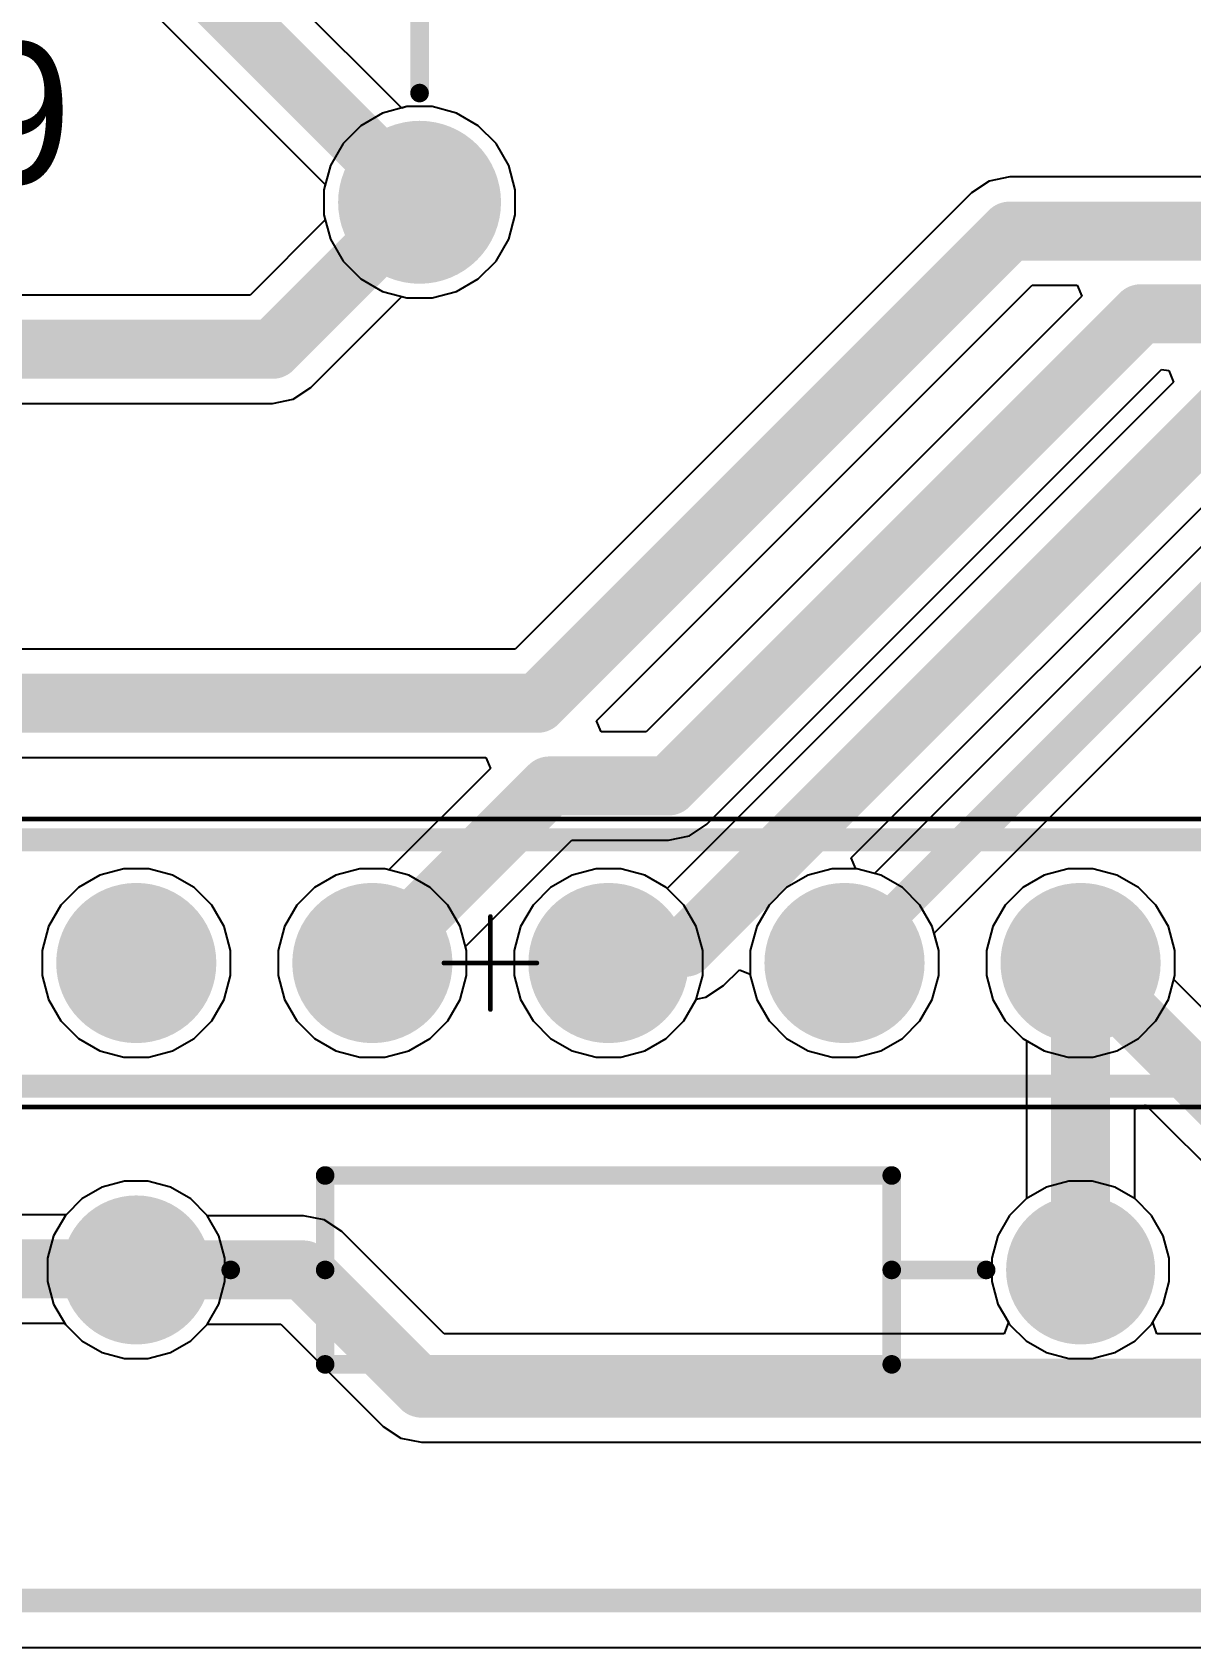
# Model space of a CAD drawing. Header units: millimetres. Extents: x 1.79 to 6.42, y 2.45 to 4.75.
# Drawn here: x 4.586 to 5.077, y 2.45 to 3.134 of the extents above; entities that cross this region are included whole.
import ezdxf

# ---------------------------------------------------------------- set-up
doc = ezdxf.new("R2010")
doc.units = ezdxf.units.MM
doc.header["$MEASUREMENT"] = 0
for name, color, linetype in [('BottomLayer', 5, 'Continuous'), ('BottomSolder', 6, 'Continuous'), ('Mechanical13', 56, 'Continuous'), ('Mechanical15', 56, 'Continuous'), ('MultiLayer', 9, 'Continuous'), ('PadHoleLayer', 156, 'Continuous'), ('TopLayer', 1, 'Continuous'), ('TopOverlay', 2, 'Continuous'), ('TopSolder', 216, 'Continuous')]:
    doc.layers.add(name, color=color, linetype=linetype)

# ---------------------------------------------------------------- blocks, each defined once
blk = doc.blocks.new('AXIAL_0_4_9')
at = {"layer": 'BottomLayer', "const_width": 0.02756}
for points in [[(-0.21378, 0, 1), (-0.18622, 0, 1)], [(0.18622, 0, 1), (0.21378, 0, 1)]]:
    blk.add_lwpolyline(points, format="xyb", close=True, dxfattribs=at)
at = {"layer": 'BottomSolder', "const_width": 0.03156}
for points in [[(-0.21578, 0, 1), (-0.18422, 0, 1)], [(0.18422, 0, 1), (0.21578, 0, 1)]]:
    blk.add_lwpolyline(points, format="xyb", close=True, dxfattribs=at)
at = {"layer": 'MultiLayer', "const_width": 0.02756}
for points in [[(-0.21378, 0, 1), (-0.18622, 0, 1)], [(0.18622, 0, 1), (0.21378, 0, 1)]]:
    blk.add_lwpolyline(points, format="xyb", close=True, dxfattribs=at)
at = {"layer": 'PadHoleLayer', "const_width": 0.01673}
for points in [[(-0.20837, 0, 1), (-0.19163, 0, 1)], [(0.19163, 0, 1), (0.20837, 0, 1)]]:
    blk.add_lwpolyline(points, format="xyb", close=True, dxfattribs=at)
at = {"layer": 'TopLayer', "const_width": 0.02756}
for points in [[(-0.21378, 0, 1), (-0.18622, 0, 1)], [(0.18622, 0, 1), (0.21378, 0, 1)]]:
    blk.add_lwpolyline(points, format="xyb", close=True, dxfattribs=at)
at = {"layer": 'TopOverlay', "const_width": 0.00787}
for points in [[(-0.12, 0.04), (-0.12, -0.04)], [(0.12, 0.04), (-0.12, 0.04)], [(0.12, 0.04), (0.12, -0.04)], [(-0.12, 0), (-0.16, 0)], [(0.16, 0), (0.12, 0)], [(0.12, -0.04), (-0.12, -0.04)]]:
    blk.add_lwpolyline(points, dxfattribs=at)
at = {"layer": 'TopOverlay', "const_width": 0.00394}
for points in [[(-0.12197, 0.04, 1), (-0.11803, 0.04, 1)], [(-0.12197, 0.04, 1), (-0.11803, 0.04, 1)], [(0.11803, 0.04, 1), (0.12197, 0.04, 1)], [(0.11803, 0.04, 1), (0.12197, 0.04, 1)], [(-0.16197, 0, 1), (-0.15803, 0, 1)], [(-0.12197, 0, 1), (-0.11803, 0, 1)], [(0.11803, 0, 1), (0.12197, 0, 1)], [(0.15803, 0, 1), (0.16197, 0, 1)], [(-0.12197, -0.04, 1), (-0.11803, -0.04, 1)], [(-0.12197, -0.04, 1), (-0.11803, -0.04, 1)], [(0.11803, -0.04, 1), (0.12197, -0.04, 1)], [(0.11803, -0.04, 1), (0.12197, -0.04, 1)]]:
    blk.add_lwpolyline(points, format="xyb", close=True, dxfattribs=at)
at = {"layer": 'TopSolder', "const_width": 0.03156}
for points in [[(-0.21578, 0, 1), (-0.18422, 0, 1)], [(0.18422, 0, 1), (0.21578, 0, 1)]]:
    blk.add_lwpolyline(points, format="xyb", close=True, dxfattribs=at)
blk = doc.blocks.new('61301611821_16')
at = {"layer": 'BottomLayer', "const_width": 0.02992}
for points in [[(-0.16496, 0, 1), (-0.13504, 0, 1)], [(-0.06496, 0, 1), (-0.03504, 0, 1)], [(0.03504, 0, 1), (0.06496, 0, 1)], [(0.13504, 0, 1), (0.16496, 0, 1)], [(0.23504, 0, 1), (0.26496, 0, 1)]]:
    blk.add_lwpolyline(points, format="xyb", close=True, dxfattribs=at)
at = {"layer": 'BottomSolder', "const_width": 0.03392}
for points in [[(-0.16696, 0, 1), (-0.13304, 0, 1)], [(-0.06696, 0, 1), (-0.03304, 0, 1)], [(0.03304, 0, 1), (0.06696, 0, 1)], [(0.13304, 0, 1), (0.16696, 0, 1)], [(0.23304, 0, 1), (0.26696, 0, 1)]]:
    blk.add_lwpolyline(points, format="xyb", close=True, dxfattribs=at)
at = {"layer": 'Mechanical13', "const_width": 0.00394}
for points in [[(-0.80984, 0.04921), (0.80984, 0.04921)], [(-0.80984, -0.04921), (0.80984, -0.04921)]]:
    blk.add_lwpolyline(points, dxfattribs=at)
at = {"layer": 'Mechanical15', "const_width": 0.00197}
for points in [[(-0.82264, 0.06102), (0.82264, 0.06102)], [(0, -0.01969), (0, 0.01969)], [(-0.01969, 0), (0.01969, 0)], [(-0.82264, -0.06102), (0.82264, -0.06102)]]:
    blk.add_lwpolyline(points, dxfattribs=at)
at = {"layer": 'Mechanical15', "const_width": 0.000984}
for points in [[(-0.00049, 0.01969, 1), (0.00049, 0.01969, 1)], [(-0.02018, 0, 1), (-0.01919, 0, 1)], [(0.01919, 0, 1), (0.02018, 0, 1)], [(-0.00049, -0.01969, 1), (0.00049, -0.01969, 1)]]:
    blk.add_lwpolyline(points, format="xyb", close=True, dxfattribs=at)
at = {"layer": 'MultiLayer', "const_width": 0.02992}
for points in [[(-0.16496, 0, 1), (-0.13504, 0, 1)], [(-0.06496, 0, 1), (-0.03504, 0, 1)], [(0.03504, 0, 1), (0.06496, 0, 1)], [(0.13504, 0, 1), (0.16496, 0, 1)], [(0.23504, 0, 1), (0.26496, 0, 1)]]:
    blk.add_lwpolyline(points, format="xyb", close=True, dxfattribs=at)
at = {"layer": 'PadHoleLayer', "const_width": 0.02008}
for points in [[(-0.16004, 0, 1), (-0.13996, 0, 1)], [(-0.06004, 0, 1), (-0.03996, 0, 1)], [(0.03996, 0, 1), (0.06004, 0, 1)], [(0.13996, 0, 1), (0.16004, 0, 1)], [(0.23996, 0, 1), (0.26004, 0, 1)]]:
    blk.add_lwpolyline(points, format="xyb", close=True, dxfattribs=at)
at = {"layer": 'TopLayer', "const_width": 0.02992}
for points in [[(-0.16496, 0, 1), (-0.13504, 0, 1)], [(-0.06496, 0, 1), (-0.03504, 0, 1)], [(0.03504, 0, 1), (0.06496, 0, 1)], [(0.13504, 0, 1), (0.16496, 0, 1)], [(0.23504, 0, 1), (0.26496, 0, 1)]]:
    blk.add_lwpolyline(points, format="xyb", close=True, dxfattribs=at)
at = {"layer": 'TopOverlay', "const_width": 0.00787}
for points in [[(-0.81476, 0.05315), (0.81476, 0.05315)], [(-0.81476, -0.05315), (0.81476, -0.05315)]]:
    blk.add_lwpolyline(points, dxfattribs=at)
at = {"layer": 'TopSolder', "const_width": 0.03392}
for points in [[(-0.16696, 0, 1), (-0.13304, 0, 1)], [(-0.06696, 0, 1), (-0.03304, 0, 1)], [(0.03304, 0, 1), (0.06696, 0, 1)], [(0.13304, 0, 1), (0.16696, 0, 1)], [(0.23304, 0, 1), (0.26696, 0, 1)]]:
    blk.add_lwpolyline(points, format="xyb", close=True, dxfattribs=at)
blk = doc.blocks.new('ONSC_AXIAL_LEAD_2_59_10_P_40')
at = {"layer": 'BottomLayer', "const_width": 0.03051}
for points in [[(-0.20305, 0, 1), (-0.17254, 0, 1)], [(0.17254, 0, 1), (0.20305, 0, 1)]]:
    blk.add_lwpolyline(points, format="xyb", close=True, dxfattribs=at)
at = {"layer": 'BottomSolder', "const_width": 0.03451}
for points in [[(-0.20505, 0, 1), (-0.17054, 0, 1)], [(0.17054, 0, 1), (0.20505, 0, 1)]]:
    blk.add_lwpolyline(points, format="xyb", close=True, dxfattribs=at)
at = {"layer": 'MultiLayer', "const_width": 0.03051}
for points in [[(-0.20305, 0, 1), (-0.17254, 0, 1)], [(0.17254, 0, 1), (0.20305, 0, 1)]]:
    blk.add_lwpolyline(points, format="xyb", close=True, dxfattribs=at)
at = {"layer": 'PadHoleLayer', "const_width": 0.02067}
for points in [[(-0.19813, 0, 1), (-0.17746, 0, 1)], [(0.17746, 0, 1), (0.19813, 0, 1)]]:
    blk.add_lwpolyline(points, format="xyb", close=True, dxfattribs=at)
at = {"layer": 'TopLayer', "const_width": 0.03051}
for points in [[(-0.20305, 0, 1), (-0.17254, 0, 1)], [(0.17254, 0, 1), (0.20305, 0, 1)]]:
    blk.add_lwpolyline(points, format="xyb", close=True, dxfattribs=at)
at = {"layer": 'TopOverlay', "const_width": 0.00787}
for points in [[(-0.09154, 0.04626), (-0.09154, -0.04626)], [(-0.09154, 0.04626), (0.09154, 0.04626)], [(-0.04154, 0.04626), (-0.04154, -0.04626)], [(0.09154, 0.04626), (0.09154, -0.04626)], [(-0.14154, 0), (-0.09154, 0)], [(0.09154, 0), (0.14154, 0)], [(-0.09154, -0.04626), (0.09154, -0.04626)]]:
    blk.add_lwpolyline(points, dxfattribs=at)
at = {"layer": 'TopOverlay', "const_width": 0.00394}
for points in [[(-0.0935, 0.04626, 1), (-0.08957, 0.04626, 1)], [(-0.0935, 0.04626, 1), (-0.08957, 0.04626, 1)], [(-0.0435, 0.04626, 1), (-0.03957, 0.04626, 1)], [(0.08957, 0.04626, 1), (0.0935, 0.04626, 1)], [(0.08957, 0.04626, 1), (0.0935, 0.04626, 1)], [(-0.1435, 0, 1), (-0.13957, 0, 1)], [(-0.0935, 0, 1), (-0.08957, 0, 1)], [(0.08957, 0, 1), (0.0935, 0, 1)], [(0.13957, 0, 1), (0.1435, 0, 1)], [(-0.0935, -0.04626, 1), (-0.08957, -0.04626, 1)], [(-0.0935, -0.04626, 1), (-0.08957, -0.04626, 1)], [(-0.0435, -0.04626, 1), (-0.03957, -0.04626, 1)], [(0.08957, -0.04626, 1), (0.0935, -0.04626, 1)], [(0.08957, -0.04626, 1), (0.0935, -0.04626, 1)]]:
    blk.add_lwpolyline(points, format="xyb", close=True, dxfattribs=at)
at = {"layer": 'TopSolder', "const_width": 0.03451}
for points in [[(-0.20505, 0, 1), (-0.17054, 0, 1)], [(0.17054, 0, 1), (0.20505, 0, 1)]]:
    blk.add_lwpolyline(points, format="xyb", close=True, dxfattribs=at)

msp = doc.modelspace()

# ---------------------------------------------------------------- linework, layer by layer
at = {"layer": 'BottomLayer'}
for p, q in [((4.74251, 3.10214), (4.66147, 3.18318)), ((4.6223, 3.15746), (4.71007, 3.06969)), ((4.74467, 3.10272), (4.74251, 3.10214)), ((4.75533, 3.10272), (4.74467, 3.10272)), ((4.76564, 3.09996), (4.75533, 3.10272)), ((4.77487, 3.09462), (4.76564, 3.09996)), ((4.78242, 3.08708), (4.77487, 3.09462)), ((4.78775, 3.07784), (4.78242, 3.08708)), ((4.79051, 3.06754), (4.78775, 3.07784)), ((5, 3.07294), (4.99122, 3.07119)), ((5.0905, 3.07294), (5, 3.07294)), ((4.71007, 3.06969), (4.70949, 3.06754)), ((4.70949, 3.06754), (4.70949, 3.05687)), ((4.98378, 3.06622), (4.7905, 2.87294)), ((4.79051, 3.05687), (4.79051, 3.06754)), ((4.99122, 3.07119), (4.98378, 3.06622)), ((4.71007, 3.05471), (4.67823, 3.02288)), ((4.70949, 3.05687), (4.71007, 3.05471)), ((4.78775, 3.04657), (4.79051, 3.05687)), ((4.78242, 3.03733), (4.78775, 3.04657)), ((4.77487, 3.02979), (4.78242, 3.03733)), ((4.75533, 3.02169), (4.76564, 3.02445)), ((4.76564, 3.02445), (4.77487, 3.02979)), ((4.825, 2.84256), (5.0095, 3.02706)), ((5.0095, 3.02706), (5.02859, 3.02706)), ((5.02859, 3.02706), (5.0305, 3.02244)), ((4.67823, 3.02288), (4.48236, 3.02288)), ((4.70396, 2.98372), (4.74251, 3.02227)), ((4.74251, 3.02227), (4.74467, 3.02169)), ((4.74467, 3.02169), (4.75533, 3.02169)), ((5.0305, 3.02244), (4.846, 2.83794)), ((4.87172, 2.79878), (5.06433, 2.99138)), ((5.06433, 2.99138), (5.06744, 2.99102)), ((5.06744, 2.99102), (5.06937, 2.98595)), ((4.69652, 2.97875), (4.70396, 2.98372)), ((5.06937, 2.98595), (4.85494, 2.77152)), ((4.07562, 2.977), (4.68774, 2.977)), ((4.68774, 2.977), (4.69652, 2.97875)), ((4.93285, 2.78454), (5.10537, 2.95706)), ((5.11721, 2.95244), (4.94269, 2.77793)), ((4.96793, 2.75269), (5.14739, 2.93216)), ((4.7905, 2.87294), (4.1, 2.87294)), ((4.82692, 2.83794), (4.825, 2.84256)), ((4.846, 2.83794), (4.82692, 2.83794)), ((4.1095, 2.82706), (4.77808, 2.82706)), ((4.77808, 2.82706), (4.78, 2.82244)), ((4.78, 2.82244), (4.73701, 2.77945)), ((4.86428, 2.79381), (4.87172, 2.79878)), ((4.76945, 2.74701), (4.8145, 2.79206)), ((4.8145, 2.79206), (4.8555, 2.79206)), ((4.8555, 2.79206), (4.86428, 2.79381)), ((4.62474, 2.77992), (4.61459, 2.7772)), ((4.63526, 2.77992), (4.62474, 2.77992)), ((4.64541, 2.7772), (4.63526, 2.77992)), ((4.72474, 2.77992), (4.71459, 2.7772)), ((4.73526, 2.77992), (4.72474, 2.77992)), ((4.73701, 2.77945), (4.73526, 2.77992)), ((4.82474, 2.77992), (4.81459, 2.7772)), ((4.83526, 2.77992), (4.82474, 2.77992)), ((4.84541, 2.7772), (4.83526, 2.77992)), ((4.93476, 2.77992), (4.93285, 2.78454)), ((4.93526, 2.77992), (4.93476, 2.77992)), ((4.94269, 2.77793), (4.93526, 2.77992)), ((5.02474, 2.77992), (5.01459, 2.7772)), ((5.03526, 2.77992), (5.02474, 2.77992)), ((5.04541, 2.7772), (5.03526, 2.77992)), ((4.60549, 2.77194), (4.59806, 2.76451)), ((4.61459, 2.7772), (4.60549, 2.77194)), ((4.65451, 2.77194), (4.64541, 2.7772)), ((4.66194, 2.76451), (4.65451, 2.77194)), ((4.70549, 2.77194), (4.69806, 2.76451)), ((4.71459, 2.7772), (4.70549, 2.77194)), ((4.80549, 2.77194), (4.79806, 2.76451)), ((4.81459, 2.7772), (4.80549, 2.77194)), ((4.85451, 2.77194), (4.84541, 2.7772)), ((4.85494, 2.77152), (4.85451, 2.77194)), ((5.00549, 2.77194), (4.99806, 2.76451)), ((5.01459, 2.7772), (5.00549, 2.77194)), ((5.05451, 2.77194), (5.04541, 2.7772)), ((5.06194, 2.76451), (5.05451, 2.77194)), ((4.59806, 2.76451), (4.5928, 2.75541)), ((4.6672, 2.75541), (4.66194, 2.76451)), ((4.69806, 2.76451), (4.6928, 2.75541)), ((4.79806, 2.76451), (4.7928, 2.75541)), ((4.99806, 2.76451), (4.9928, 2.75541)), ((5.0672, 2.75541), (5.06194, 2.76451)), ((4.5928, 2.75541), (4.59008, 2.74526)), ((4.66992, 2.74526), (4.6672, 2.75541)), ((4.6928, 2.75541), (4.69008, 2.74526)), ((4.7928, 2.75541), (4.79008, 2.74526)), ((4.96992, 2.74526), (4.96793, 2.75269)), ((4.9928, 2.75541), (4.99008, 2.74526)), ((5.06992, 2.74526), (5.0672, 2.75541)), ((4.59008, 2.74526), (4.59008, 2.73474)), ((4.66992, 2.73474), (4.66992, 2.74526)), ((4.69008, 2.74526), (4.69008, 2.73474)), ((4.76992, 2.74526), (4.76945, 2.74701)), ((4.76992, 2.73474), (4.76992, 2.74526)), ((4.79008, 2.74526), (4.79008, 2.73474)), ((4.96992, 2.73474), (4.96992, 2.74526)), ((4.99008, 2.74526), (4.99008, 2.73474)), ((5.06992, 2.73474), (5.06992, 2.74526)), ((4.87875, 2.73045), (4.88546, 2.73715)), ((4.88546, 2.73715), (4.89008, 2.73524)), ((4.59008, 2.73474), (4.5928, 2.72459)), ((4.6672, 2.72459), (4.66992, 2.73474)), ((4.69008, 2.73474), (4.6928, 2.72459)), ((4.7672, 2.72459), (4.76992, 2.73474)), ((4.79008, 2.73474), (4.7928, 2.72459)), ((4.87131, 2.72547), (4.87875, 2.73045)), ((4.89008, 2.73524), (4.89008, 2.73474)), ((4.89008, 2.73474), (4.8928, 2.72459)), ((4.9672, 2.72459), (4.96992, 2.73474)), ((4.99008, 2.73474), (4.9928, 2.72459)), ((5.06945, 2.73299), (5.06992, 2.73474)), ((5.11944, 2.683), (5.06945, 2.73299)), ((4.5928, 2.72459), (4.59806, 2.71549)), ((4.66194, 2.71549), (4.6672, 2.72459)), ((4.6928, 2.72459), (4.69806, 2.71549)), ((4.76194, 2.71549), (4.7672, 2.72459)), ((4.7928, 2.72459), (4.79806, 2.71549)), ((4.86194, 2.71549), (4.8672, 2.72459)), ((4.8672, 2.72459), (4.86722, 2.72466)), ((4.86722, 2.72466), (4.87131, 2.72547)), ((4.8928, 2.72459), (4.89806, 2.71549)), ((4.96194, 2.71549), (4.9672, 2.72459)), ((4.9928, 2.72459), (4.99806, 2.71549)), ((4.59806, 2.71549), (4.60549, 2.70806)), ((4.65451, 2.70806), (4.66194, 2.71549)), ((4.69806, 2.71549), (4.70549, 2.70806)), ((4.75451, 2.70806), (4.76194, 2.71549)), ((4.79806, 2.71549), (4.80549, 2.70806)), ((4.85451, 2.70806), (4.86194, 2.71549)), ((4.89806, 2.71549), (4.90549, 2.70806)), ((4.95451, 2.70806), (4.96194, 2.71549)), ((4.99806, 2.71549), (5.00549, 2.70806)), ((4.60549, 2.70806), (4.61459, 2.7028)), ((4.61459, 2.7028), (4.62474, 2.70008)), ((4.63526, 2.70008), (4.64541, 2.7028)), ((4.64541, 2.7028), (4.65451, 2.70806)), ((4.70549, 2.70806), (4.71459, 2.7028)), ((4.71459, 2.7028), (4.72474, 2.70008)), ((4.73526, 2.70008), (4.74541, 2.7028)), ((4.74541, 2.7028), (4.75451, 2.70806)), ((4.80549, 2.70806), (4.81459, 2.7028)), ((4.81459, 2.7028), (4.82474, 2.70008)), ((4.83526, 2.70008), (4.84541, 2.7028)), ((4.84541, 2.7028), (4.85451, 2.70806)), ((4.90549, 2.70806), (4.91459, 2.7028)), ((4.91459, 2.7028), (4.92474, 2.70008)), ((4.93526, 2.70008), (4.94541, 2.7028)), ((4.94541, 2.7028), (4.95451, 2.70806)), ((5.00549, 2.70806), (5.00706, 2.70715)), ((5.00706, 2.70715), (5.00706, 2.64012)), ((4.62474, 2.70008), (4.63526, 2.70008)), ((4.72474, 2.70008), (4.73526, 2.70008)), ((4.82474, 2.70008), (4.83526, 2.70008)), ((4.92474, 2.70008), (4.93526, 2.70008)), ((5.05294, 2.67808), (5.05756, 2.68)), ((5.05294, 2.64012), (5.05294, 2.67808)), ((5.05756, 2.68), (5.09372, 2.64384)), ((4.6155, 2.645), (4.60694, 2.64005)), ((4.62506, 2.64756), (4.6155, 2.645)), ((4.63494, 2.64756), (4.62506, 2.64756)), ((4.6445, 2.645), (4.63494, 2.64756)), ((4.65306, 2.64005), (4.6445, 2.645)), ((4.60694, 2.64005), (4.60027, 2.63339)), ((4.66005, 2.63306), (4.65306, 2.64005)), ((5.00694, 2.64005), (4.99995, 2.63306)), ((5.00706, 2.64012), (5.00694, 2.64005)), ((5.05306, 2.64005), (5.05294, 2.64012)), ((5.06005, 2.63306), (5.05306, 2.64005)), ((4.60027, 2.63339), (4.16905, 2.63339)), ((4.66012, 2.63294), (4.66005, 2.63306)), ((4.70079, 2.63294), (4.66012, 2.63294)), ((4.70957, 2.63119), (4.70079, 2.63294)), ((4.71702, 2.62622), (4.70957, 2.63119)), ((4.99995, 2.63306), (4.995, 2.6245)), ((5.065, 2.6245), (5.06005, 2.63306)), ((4.76036, 2.58288), (4.71702, 2.62622)), ((4.995, 2.6245), (4.99244, 2.61494)), ((5.06756, 2.61494), (5.065, 2.6245)), ((4.99244, 2.61494), (4.99244, 2.60506)), ((5.06756, 2.60506), (5.06756, 2.61494)), ((4.99244, 2.60506), (4.995, 2.5955)), ((5.065, 2.5955), (5.06756, 2.60506)), ((4.995, 2.5955), (4.9994, 2.58788)), ((5.0606, 2.58788), (5.065, 2.5955)), ((4.15955, 2.58751), (4.59962, 2.58751)), ((4.59962, 2.58751), (4.59995, 2.58694)), ((4.59995, 2.58694), (4.60694, 2.57995)), ((4.65306, 2.57995), (4.66005, 2.58694)), ((4.66005, 2.58694), (4.66012, 2.58706)), ((4.66012, 2.58706), (4.69129, 2.58706)), ((4.69129, 2.58706), (4.73463, 2.54372)), ((4.9994, 2.58788), (4.99764, 2.58288)), ((5.06236, 2.58288), (5.0606, 2.58788)), ((4.60694, 2.57995), (4.6155, 2.575)), ((4.6445, 2.575), (4.65306, 2.57995)), ((4.99764, 2.58288), (4.76036, 2.58288)), ((5.11044, 2.58288), (5.06236, 2.58288)), ((4.6155, 2.575), (4.62506, 2.57244)), ((4.63494, 2.57244), (4.6445, 2.575)), ((4.62506, 2.57244), (4.63494, 2.57244)), ((4.73463, 2.54372), (4.74207, 2.53875)), ((4.74207, 2.53875), (4.75085, 2.537)), ((4.75085, 2.537), (5.11994, 2.537)), ((6.15, 2.45), (3.4, 2.45))]:
    msp.add_line(p, q, dxfattribs=at)
for points, const_width in [([(4.63852, 3.17368), (4.75, 3.0622)], 0.025), ([(4.68774, 2.99994), (4.75, 3.0622)], 0.025), ([(4.8, 2.85), (5, 3.05)], 0.025), ([(5, 3.05), (5.1, 3.05)], 0.025), ([(4.8555, 2.815), (5.0555, 3.015)], 0.025), ([(5.0555, 3.015), (5.115, 3.015)], 0.025), ([(4.07562, 2.99994), (4.68774, 2.99994)], 0.025), ([(4.86253, 2.74667), (5.09587, 2.98)], 0.025), ([(4.93, 2.74), (5.14, 2.95)], 0.015), ([(4.1, 2.85), (4.8, 2.85)], 0.025), ([(4.73, 2.74), (4.805, 2.815)], 0.025), ([(4.805, 2.815), (4.8555, 2.815)], 0.025), ([(4.83, 2.74), (4.83667, 2.74667)], 0.025), ([(4.83667, 2.74667), (4.86253, 2.74667)], 0.025), ([(5.03, 2.74), (5.10994, 2.66006)], 0.025), ([(5.03, 2.61), (5.03, 2.74)], 0.025), ([(4.15955, 2.61045), (4.62955, 2.61045)], 0.025), ([(4.63, 2.61), (4.70079, 2.61)], 0.025), ([(4.70079, 2.61), (4.75085, 2.55994)], 0.025), ([(4.75085, 2.55994), (5.11994, 2.55994)], 0.025)]:
    msp.add_lwpolyline(points, dxfattribs=dict(at, const_width=const_width))
for points, const_width in [([(4.74375, 3.0622, 1), (4.75625, 3.0622, 1)], 0.0125), ([(4.74375, 3.0622, 1), (4.75625, 3.0622, 1)], 0.0125), ([(4.99375, 3.05, 1), (5.00625, 3.05, 1)], 0.0125), ([(4.99375, 3.05, 1), (5.00625, 3.05, 1)], 0.0125), ([(5.04925, 3.015, 1), (5.06175, 3.015, 1)], 0.0125), ([(5.04925, 3.015, 1), (5.06175, 3.015, 1)], 0.0125), ([(4.68149, 2.99994, 1), (4.69399, 2.99994, 1)], 0.0125), ([(4.68149, 2.99994, 1), (4.69399, 2.99994, 1)], 0.0125), ([(4.79375, 2.85, 1), (4.80625, 2.85, 1)], 0.0125), ([(4.79375, 2.85, 1), (4.80625, 2.85, 1)], 0.0125), ([(4.79875, 2.815, 1), (4.81125, 2.815, 1)], 0.0125), ([(4.79875, 2.815, 1), (4.81125, 2.815, 1)], 0.0125), ([(4.84925, 2.815, 1), (4.86175, 2.815, 1)], 0.0125), ([(4.84925, 2.815, 1), (4.86175, 2.815, 1)], 0.0125), ([(4.83042, 2.74667, 1), (4.84292, 2.74667, 1)], 0.0125), ([(4.83042, 2.74667, 1), (4.84292, 2.74667, 1)], 0.0125), ([(4.85628, 2.74667, 1), (4.86878, 2.74667, 1)], 0.0125), ([(4.85628, 2.74667, 1), (4.86878, 2.74667, 1)], 0.0125), ([(4.72375, 2.74, 1), (4.73625, 2.74, 1)], 0.0125), ([(4.82375, 2.74, 1), (4.83625, 2.74, 1)], 0.0125), ([(5.02375, 2.74, 1), (5.03625, 2.74, 1)], 0.0125), ([(5.02375, 2.74, 1), (5.03625, 2.74, 1)], 0.0125), ([(4.92625, 2.74, 1), (4.93375, 2.74, 1)], 0.0075), ([(4.6233, 2.61045, 1), (4.6358, 2.61045, 1)], 0.0125), ([(4.62375, 2.61, 1), (4.63625, 2.61, 1)], 0.0125), ([(4.69454, 2.61, 1), (4.70704, 2.61, 1)], 0.0125), ([(4.69454, 2.61, 1), (4.70704, 2.61, 1)], 0.0125), ([(5.02375, 2.61, 1), (5.03625, 2.61, 1)], 0.0125), ([(4.7446, 2.55994, 1), (4.7571, 2.55994, 1)], 0.0125), ([(4.7446, 2.55994, 1), (4.7571, 2.55994, 1)], 0.0125)]:
    msp.add_lwpolyline(points, format="xyb", close=True, dxfattribs=dict(at, const_width=const_width))
at = {"layer": 'TopLayer'}
for p, q in [((4.73436, 3.09996), (4.72513, 3.09462)), ((4.74467, 3.10272), (4.73436, 3.09996)), ((4.75533, 3.10272), (4.74467, 3.10272)), ((4.76564, 3.09996), (4.75533, 3.10272)), ((4.77487, 3.09462), (4.76564, 3.09996)), ((4.72513, 3.09462), (4.71758, 3.08708)), ((4.78242, 3.08708), (4.77487, 3.09462)), ((4.71758, 3.08708), (4.71225, 3.07784)), ((4.78775, 3.07784), (4.78242, 3.08708)), ((4.71225, 3.07784), (4.70949, 3.06754)), ((4.79051, 3.06754), (4.78775, 3.07784)), ((4.70949, 3.06754), (4.70949, 3.05687)), ((4.79051, 3.05687), (4.79051, 3.06754)), ((4.70949, 3.05687), (4.71225, 3.04657)), ((4.78775, 3.04657), (4.79051, 3.05687)), ((4.71225, 3.04657), (4.71758, 3.03733)), ((4.78242, 3.03733), (4.78775, 3.04657)), ((4.71758, 3.03733), (4.72513, 3.02979)), ((4.77487, 3.02979), (4.78242, 3.03733)), ((4.72513, 3.02979), (4.73436, 3.02445)), ((4.73436, 3.02445), (4.74467, 3.02169)), ((4.75533, 3.02169), (4.76564, 3.02445)), ((4.76564, 3.02445), (4.77487, 3.02979)), ((4.74467, 3.02169), (4.75533, 3.02169)), ((4.62474, 2.77992), (4.61459, 2.7772)), ((4.63526, 2.77992), (4.62474, 2.77992)), ((4.64541, 2.7772), (4.63526, 2.77992)), ((4.72474, 2.77992), (4.71459, 2.7772)), ((4.73526, 2.77992), (4.72474, 2.77992)), ((4.74541, 2.7772), (4.73526, 2.77992)), ((4.82474, 2.77992), (4.81459, 2.7772)), ((4.83526, 2.77992), (4.82474, 2.77992)), ((4.84541, 2.7772), (4.83526, 2.77992)), ((4.92474, 2.77992), (4.91459, 2.7772)), ((4.93526, 2.77992), (4.92474, 2.77992)), ((4.94541, 2.7772), (4.93526, 2.77992)), ((5.02474, 2.77992), (5.01459, 2.7772)), ((5.03526, 2.77992), (5.02474, 2.77992)), ((5.04541, 2.7772), (5.03526, 2.77992)), ((4.60549, 2.77194), (4.59806, 2.76451)), ((4.61459, 2.7772), (4.60549, 2.77194)), ((4.65451, 2.77194), (4.64541, 2.7772)), ((4.66194, 2.76451), (4.65451, 2.77194)), ((4.70549, 2.77194), (4.69806, 2.76451)), ((4.71459, 2.7772), (4.70549, 2.77194)), ((4.75451, 2.77194), (4.74541, 2.7772)), ((4.76194, 2.76451), (4.75451, 2.77194)), ((4.80549, 2.77194), (4.79806, 2.76451)), ((4.81459, 2.7772), (4.80549, 2.77194)), ((4.85451, 2.77194), (4.84541, 2.7772)), ((4.86194, 2.76451), (4.85451, 2.77194)), ((4.90549, 2.77194), (4.89806, 2.76451)), ((4.91459, 2.7772), (4.90549, 2.77194)), ((4.95451, 2.77194), (4.94541, 2.7772)), ((4.96194, 2.76451), (4.95451, 2.77194)), ((5.00549, 2.77194), (4.99806, 2.76451)), ((5.01459, 2.7772), (5.00549, 2.77194)), ((5.05451, 2.77194), (5.04541, 2.7772)), ((5.06194, 2.76451), (5.05451, 2.77194)), ((4.59806, 2.76451), (4.5928, 2.75541)), ((4.6672, 2.75541), (4.66194, 2.76451)), ((4.69806, 2.76451), (4.6928, 2.75541)), ((4.7672, 2.75541), (4.76194, 2.76451)), ((4.79806, 2.76451), (4.7928, 2.75541)), ((4.8672, 2.75541), (4.86194, 2.76451)), ((4.89806, 2.76451), (4.8928, 2.75541)), ((4.9672, 2.75541), (4.96194, 2.76451)), ((4.99806, 2.76451), (4.9928, 2.75541)), ((5.0672, 2.75541), (5.06194, 2.76451)), ((4.5928, 2.75541), (4.59008, 2.74526)), ((4.66992, 2.74526), (4.6672, 2.75541)), ((4.6928, 2.75541), (4.69008, 2.74526)), ((4.76992, 2.74526), (4.7672, 2.75541)), ((4.7928, 2.75541), (4.79008, 2.74526)), ((4.86992, 2.74526), (4.8672, 2.75541)), ((4.8928, 2.75541), (4.89008, 2.74526)), ((4.96992, 2.74526), (4.9672, 2.75541)), ((4.9928, 2.75541), (4.99008, 2.74526)), ((5.06992, 2.74526), (5.0672, 2.75541)), ((4.59008, 2.74526), (4.59008, 2.73474)), ((4.66992, 2.73474), (4.66992, 2.74526)), ((4.69008, 2.74526), (4.69008, 2.73474)), ((4.76992, 2.73474), (4.76992, 2.74526)), ((4.79008, 2.74526), (4.79008, 2.73474)), ((4.86992, 2.73474), (4.86992, 2.74526)), ((4.89008, 2.74526), (4.89008, 2.73474)), ((4.96992, 2.73474), (4.96992, 2.74526)), ((4.99008, 2.74526), (4.99008, 2.73474)), ((5.06992, 2.73474), (5.06992, 2.74526)), ((4.59008, 2.73474), (4.5928, 2.72459)), ((4.6672, 2.72459), (4.66992, 2.73474)), ((4.69008, 2.73474), (4.6928, 2.72459)), ((4.7672, 2.72459), (4.76992, 2.73474)), ((4.79008, 2.73474), (4.7928, 2.72459)), ((4.8672, 2.72459), (4.86992, 2.73474)), ((4.89008, 2.73474), (4.8928, 2.72459)), ((4.9672, 2.72459), (4.96992, 2.73474)), ((4.99008, 2.73474), (4.9928, 2.72459)), ((5.0672, 2.72459), (5.06992, 2.73474)), ((4.5928, 2.72459), (4.59806, 2.71549)), ((4.66194, 2.71549), (4.6672, 2.72459)), ((4.6928, 2.72459), (4.69806, 2.71549)), ((4.76194, 2.71549), (4.7672, 2.72459)), ((4.7928, 2.72459), (4.79806, 2.71549)), ((4.86194, 2.71549), (4.8672, 2.72459)), ((4.8928, 2.72459), (4.89806, 2.71549)), ((4.96194, 2.71549), (4.9672, 2.72459)), ((4.9928, 2.72459), (4.99806, 2.71549)), ((5.06194, 2.71549), (5.0672, 2.72459)), ((4.59806, 2.71549), (4.60549, 2.70806)), ((4.65451, 2.70806), (4.66194, 2.71549)), ((4.69806, 2.71549), (4.70549, 2.70806)), ((4.75451, 2.70806), (4.76194, 2.71549)), ((4.79806, 2.71549), (4.80549, 2.70806)), ((4.85451, 2.70806), (4.86194, 2.71549)), ((4.89806, 2.71549), (4.90549, 2.70806)), ((4.95451, 2.70806), (4.96194, 2.71549)), ((4.99806, 2.71549), (5.00549, 2.70806)), ((5.05451, 2.70806), (5.06194, 2.71549)), ((4.60549, 2.70806), (4.61459, 2.7028)), ((4.61459, 2.7028), (4.62474, 2.70008)), ((4.63526, 2.70008), (4.64541, 2.7028)), ((4.64541, 2.7028), (4.65451, 2.70806)), ((4.70549, 2.70806), (4.71459, 2.7028)), ((4.71459, 2.7028), (4.72474, 2.70008)), ((4.73526, 2.70008), (4.74541, 2.7028)), ((4.74541, 2.7028), (4.75451, 2.70806)), ((4.80549, 2.70806), (4.81459, 2.7028)), ((4.81459, 2.7028), (4.82474, 2.70008)), ((4.83526, 2.70008), (4.84541, 2.7028)), ((4.84541, 2.7028), (4.85451, 2.70806)), ((4.90549, 2.70806), (4.91459, 2.7028)), ((4.91459, 2.7028), (4.92474, 2.70008)), ((4.93526, 2.70008), (4.94541, 2.7028)), ((4.94541, 2.7028), (4.95451, 2.70806)), ((5.00549, 2.70806), (5.01459, 2.7028)), ((5.01459, 2.7028), (5.02474, 2.70008)), ((5.03526, 2.70008), (5.04541, 2.7028)), ((5.04541, 2.7028), (5.05451, 2.70806)), ((4.62474, 2.70008), (4.63526, 2.70008)), ((4.72474, 2.70008), (4.73526, 2.70008)), ((4.82474, 2.70008), (4.83526, 2.70008)), ((4.92474, 2.70008), (4.93526, 2.70008)), ((5.02474, 2.70008), (5.03526, 2.70008)), ((4.6155, 2.645), (4.60694, 2.64005)), ((4.62506, 2.64756), (4.6155, 2.645)), ((4.63494, 2.64756), (4.62506, 2.64756)), ((4.6445, 2.645), (4.63494, 2.64756)), ((4.65306, 2.64005), (4.6445, 2.645)), ((5.0155, 2.645), (5.00694, 2.64005)), ((5.02506, 2.64756), (5.0155, 2.645)), ((5.03494, 2.64756), (5.02506, 2.64756)), ((5.0445, 2.645), (5.03494, 2.64756)), ((5.05306, 2.64005), (5.0445, 2.645)), ((4.60694, 2.64005), (4.59995, 2.63306)), ((4.66005, 2.63306), (4.65306, 2.64005)), ((5.00694, 2.64005), (4.99995, 2.63306)), ((5.06005, 2.63306), (5.05306, 2.64005)), ((4.59995, 2.63306), (4.595, 2.6245)), ((4.665, 2.6245), (4.66005, 2.63306)), ((4.99995, 2.63306), (4.995, 2.6245)), ((5.065, 2.6245), (5.06005, 2.63306)), ((4.595, 2.6245), (4.59244, 2.61494)), ((4.66756, 2.61494), (4.665, 2.6245)), ((4.995, 2.6245), (4.99244, 2.61494)), ((5.06756, 2.61494), (5.065, 2.6245)), ((4.59244, 2.61494), (4.59244, 2.60506)), ((4.66756, 2.60506), (4.66756, 2.61494)), ((4.99244, 2.61494), (4.99244, 2.60506)), ((5.06756, 2.60506), (5.06756, 2.61494)), ((4.59244, 2.60506), (4.595, 2.5955)), ((4.665, 2.5955), (4.66756, 2.60506)), ((4.99244, 2.60506), (4.995, 2.5955)), ((5.065, 2.5955), (5.06756, 2.60506)), ((4.595, 2.5955), (4.59995, 2.58694)), ((4.66005, 2.58694), (4.665, 2.5955)), ((4.995, 2.5955), (4.99995, 2.58694)), ((5.06005, 2.58694), (5.065, 2.5955)), ((4.59995, 2.58694), (4.60694, 2.57995)), ((4.65306, 2.57995), (4.66005, 2.58694)), ((4.99995, 2.58694), (5.00694, 2.57995)), ((5.05306, 2.57995), (5.06005, 2.58694)), ((4.60694, 2.57995), (4.6155, 2.575)), ((4.6445, 2.575), (4.65306, 2.57995)), ((5.00694, 2.57995), (5.0155, 2.575)), ((5.0445, 2.575), (5.05306, 2.57995)), ((4.6155, 2.575), (4.62506, 2.57244)), ((4.63494, 2.57244), (4.6445, 2.575)), ((5.0155, 2.575), (5.02506, 2.57244)), ((5.03494, 2.57244), (5.0445, 2.575)), ((4.62506, 2.57244), (4.63494, 2.57244)), ((5.02506, 2.57244), (5.03494, 2.57244)), ((6.15, 2.45), (3.4, 2.45))]:
    msp.add_line(p, q, dxfattribs=at)
at = {"layer": 'TopOverlay', "const_width": 0.01}
msp.add_lwpolyline([(3.47, 2.47), (6.13, 2.47)], dxfattribs=at)

# ---------------------------------------------------------------- block references
for name, p, rotation in [('ONSC_AXIAL_LEAD_2_59_10_P_40', (4.75, 3.25), 90), ('AXIAL_0_4_9', (4.83, 2.61), 180)]:
    msp.add_blockref(name, p, dxfattribs=dict(rotation=rotation))
msp.add_blockref('61301611821_16', (4.78, 2.74))

# ---------------------------------------------------------------- texts
at = {"layer": 'TopOverlay'}
msp.add_text('R9', height=0.06, dxfattribs=at).set_placement((4.50002, 3.07001))

doc.saveas('drawing.dxf')
